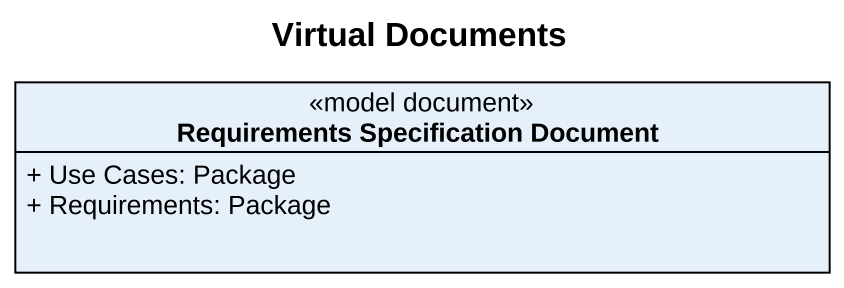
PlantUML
@startuml
title Virtual Documents
hide circle
hide empty members
skinparam classAttributeIconSize 0
class "Requirements Specification Document" as Requirements_Specification <<model document>> {
  + Use Cases: Package
  + Requirements: Package
}
@enduml
